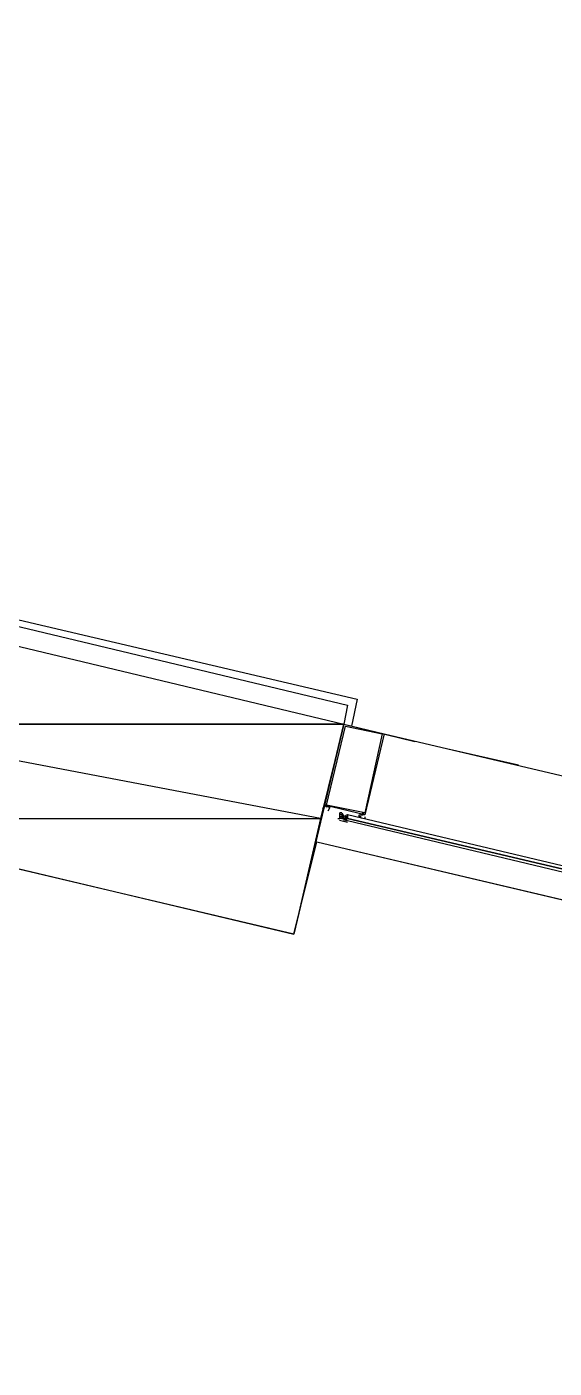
# Model space of a CAD drawing. Header units: feet. Extents: x -84 to 198, y -22 to 181.
# Drawn here: x 70.72 to 74.38, y 14.28 to 23.57 of the extents above; entities that cross this region are included whole.
import ezdxf

# ---------------------------------------------------------------- set-up
doc = ezdxf.new("R2010")
doc.units = ezdxf.units.FT
doc.layers.add('A-LINEA', color=7, linetype='CONTINUOUS')
doc.layers.add('A-MURO-CONCRETO', color=8, linetype='CONTINUOUS')

msp = doc.modelspace()

# ---------------------------------------------------------------- linework, layer by layer
at = {"layer": 'A-LINEA'}
for p, q in [((69.7733, 19.6711), (73.0133, 18.9111)), ((73.0133, 18.9111), (72.9733, 18.7244)), ((72.92, 18.7378), (73.4133, 18.6178)), ((73.2, 18.6711), (77.2933, 17.7111)), ((73.6533, 18.5644), (74.1333, 18.4578)), ((72.88, 18.0844), (72.8933, 18.0844)), ((72.947, 18.0573), (72.8906, 18.0706)), ((72.9067, 18.1244), (72.8933, 18.1244)), ((72.8933, 18.1244), (72.8933, 18.1244)), ((72.8933, 18.1244), (72.8933, 18.1244)), ((72.8933, 18.1111), (72.8933, 18.1111)), ((72.8933, 18.1111), (72.8933, 18.1111)), ((72.8933, 18.1111), (72.8933, 18.1111)), ((72.8933, 18.1111), (72.8933, 18.1111)), ((72.8933, 18.1111), (72.8933, 18.1111)), ((72.9067, 18.1111), (72.8933, 18.1111)), ((72.9067, 18.1111), (72.8933, 18.1111)), ((72.8933, 18.1111), (72.8933, 18.1111)), ((72.8933, 18.1111), (72.8933, 18.1111)), ((72.8933, 18.1111), (72.8933, 18.1111)), ((72.9067, 18.1111), (72.8933, 18.1111)), ((72.8933, 18.0978), (72.8933, 18.0978)), ((72.8933, 18.0978), (72.8933, 18.0978)), ((72.8933, 18.0978), (72.8933, 18.0978)), ((72.8933, 18.0978), (72.8933, 18.0978)), ((72.9067, 18.0978), (72.8933, 18.0978)), ((72.8933, 18.0978), (72.8933, 18.0978)), ((72.8933, 18.0978), (72.8933, 18.0978)), ((72.8933, 18.0978), (72.8933, 18.0978)), ((72.8933, 18.0978), (72.8933, 18.0978)), ((72.8933, 18.0978), (72.8933, 18.0978)), ((72.8933, 18.0978), (72.8933, 18.0978)), ((72.8933, 18.0978), (72.8933, 18.0978)), ((72.8933, 18.0978), (72.8933, 18.0978)), ((72.8933, 18.0978), (72.8933, 18.0844)), ((72.8933, 18.0978), (72.8933, 18.0978)), ((72.8933, 18.0978), (72.8933, 18.0844)), ((72.8933, 18.0978), (72.8933, 18.0978)), ((72.8933, 18.0978), (72.8933, 18.0978)), ((72.8933, 18.0978), (72.8933, 18.0844)), ((72.8933, 18.0978), (72.8933, 18.0978)), ((72.8933, 18.0978), (72.8933, 18.0978)), ((72.8933, 18.0978), (72.8933, 18.0844)), ((72.8933, 18.0978), (72.8933, 18.0978)), ((72.8933, 18.0978), (72.8933, 18.0978)), ((72.8933, 18.0978), (72.8933, 18.0978)), ((72.8933, 18.0978), (72.8933, 18.0978)), ((72.8933, 18.0978), (72.8933, 18.0978)), ((72.8933, 18.0978), (72.8933, 18.0978)), ((72.8933, 18.0978), (72.8933, 18.0978)), ((72.8933, 18.0844), (72.8933, 18.0978)), ((72.8933, 18.0844), (72.8933, 18.0844)), ((72.8933, 18.0844), (72.8933, 18.0844)), ((72.8933, 18.0844), (72.8933, 18.0844)), ((72.8933, 18.0844), (72.8933, 18.0844)), ((72.8933, 18.0844), (72.8933, 18.0844)), ((72.9067, 18.0844), (72.8933, 18.0844)), ((72.8933, 18.0844), (72.8933, 18.0844)), ((72.9067, 18.0844), (72.8933, 18.0844)), ((72.8933, 18.0844), (72.8933, 18.0844)), ((72.8933, 18.0844), (72.8933, 18.0844)), ((72.8933, 18.0844), (72.8933, 18.0844)), ((72.8933, 18.0844), (72.8933, 18.0844)), ((72.8933, 18.0844), (72.8933, 18.0844)), ((72.8933, 18.0844), (72.8933, 18.0844)), ((72.8933, 18.0844), (72.8933, 18.0844)), ((72.8933, 18.0844), (72.8933, 18.0844)), ((72.9067, 18.1244), (72.9067, 18.1244)), ((72.9067, 18.1244), (72.9067, 18.1244)), ((72.9067, 18.1111), (72.9067, 18.1111)), ((72.9067, 18.1111), (72.9067, 18.1111)), ((72.9067, 18.1111), (72.9067, 18.1111)), ((72.9067, 18.1111), (72.9067, 18.1111)), ((72.9067, 18.1111), (72.9067, 18.1111)), ((72.9067, 18.1111), (72.9067, 18.1111)), ((72.9067, 18.1111), (72.9067, 18.0978)), ((72.9067, 18.1111), (72.9067, 18.1111)), ((72.9067, 18.1111), (72.9067, 18.0978)), ((72.9067, 18.1111), (72.9067, 18.1111)), ((72.9067, 18.1111), (72.9067, 18.0978)), ((72.9067, 18.1111), (72.9067, 18.1111)), ((72.9067, 18.0978), (72.9067, 18.0978)), ((72.9067, 18.0978), (72.9067, 18.0978)), ((72.9067, 18.0978), (72.9067, 18.0978)), ((72.9067, 18.0978), (72.9067, 18.0978)), ((72.9067, 18.0978), (72.9067, 18.0978)), ((72.92, 18.0978), (72.9067, 18.0978)), ((72.9067, 18.0978), (72.9067, 18.0978)), ((72.9067, 18.0978), (72.9067, 18.0978)), ((72.9067, 18.0978), (72.9067, 18.0978)), ((72.9067, 18.0978), (72.9067, 18.0844)), ((72.9067, 18.0978), (72.9067, 18.0978)), ((72.9067, 18.0978), (72.9067, 18.0978)), ((72.9067, 18.0978), (72.9067, 18.0978)), ((72.9067, 18.0978), (72.9067, 18.0978)), ((72.92, 18.0978), (72.9067, 18.0978)), ((72.9067, 18.0978), (72.9067, 18.0978)), ((72.9067, 18.0978), (72.9067, 18.0978)), ((72.9067, 18.0978), (72.9067, 18.0978)), ((72.9067, 18.0978), (72.9067, 18.0978)), ((72.9067, 18.0978), (72.9067, 18.0978)), ((72.9067, 18.0978), (72.9067, 18.0978)), ((72.9067, 18.0978), (72.92, 18.0978)), ((72.9067, 18.0978), (72.9067, 18.0978)), ((72.9067, 18.0978), (72.9067, 18.0978)), ((72.9067, 18.0978), (72.9067, 18.0978)), ((72.9067, 18.0978), (72.9067, 18.0978)), ((72.9067, 18.0978), (72.9067, 18.0978)), ((72.9067, 18.0978), (72.9067, 18.0978)), ((72.9067, 18.0978), (72.9067, 18.0978)), ((72.9067, 18.0978), (72.9067, 18.0978)), ((72.9067, 18.0978), (72.9067, 18.0978)), ((72.9067, 18.0978), (72.9067, 18.0978)), ((72.9067, 18.0844), (72.9067, 18.0844)), ((72.92, 18.0844), (72.9067, 18.0844)), ((72.9067, 18.0844), (72.9067, 18.0844)), ((72.9067, 18.0844), (72.9067, 18.0844)), ((72.9067, 18.0844), (72.9067, 18.0844)), ((72.9067, 18.0844), (72.9067, 18.0844)), ((72.9067, 18.0844), (72.9067, 18.0844)), ((72.9067, 18.0844), (72.9067, 18.0844)), ((72.9067, 18.0844), (72.9067, 18.0844)), ((72.9067, 18.0844), (72.9067, 18.0844)), ((72.9067, 18.0844), (72.9067, 18.0844)), ((72.9067, 18.0844), (72.9067, 18.0844)), ((72.9067, 18.0844), (72.9067, 18.0844)), ((72.9067, 18.0844), (72.9067, 18.0844)), ((72.9067, 18.0844), (72.9067, 18.0844)), ((72.9067, 18.0844), (72.9067, 18.0844)), ((72.9067, 18.0844), (72.9067, 18.0844)), ((72.9067, 18.0844), (72.9067, 18.0844)), ((72.9067, 18.0844), (72.9067, 18.0844)), ((72.9067, 18.0844), (72.9067, 18.0844)), ((72.9067, 18.0844), (72.9067, 18.0844)), ((72.9067, 18.0844), (72.92, 18.0844)), ((72.9067, 18.0844), (72.92, 18.0844)), ((72.92, 18.0978), (72.92, 18.0978)), ((72.92, 18.0978), (72.92, 18.0978)), ((72.92, 18.0978), (72.92, 18.0978)), ((72.92, 18.0978), (72.92, 18.0978)), ((72.92, 18.0978), (72.92, 18.0978)), ((72.92, 18.0978), (72.92, 18.0978)), ((72.92, 18.0978), (72.92, 18.0978)), ((72.92, 18.0844), (72.92, 18.0978)), ((72.92, 18.0978), (72.92, 18.0978)), ((72.92, 18.0978), (72.92, 18.0978)), ((72.92, 18.0978), (72.92, 18.0978)), ((72.92, 18.0978), (72.92, 18.0978)), ((72.92, 18.0978), (72.92, 18.0978)), ((72.92, 18.0978), (72.92, 18.0844)), ((72.92, 18.0978), (72.92, 18.0978)), ((72.92, 18.0978), (72.92, 18.0978)), ((72.92, 18.0978), (72.92, 18.0978)), ((72.92, 18.0978), (72.92, 18.0978)), ((72.92, 18.0978), (72.92, 18.0978)), ((72.92, 18.0978), (72.92, 18.0978)), ((72.92, 18.0978), (72.92, 18.0978)), ((72.92, 18.0978), (72.92, 18.0978)), ((72.92, 18.0978), (72.92, 18.0978)), ((72.92, 18.0978), (72.92, 18.0978)), ((72.92, 18.0978), (72.92, 18.0978)), ((72.92, 18.0978), (72.92, 18.0978)), ((72.92, 18.0978), (72.92, 18.0978)), ((72.92, 18.0844), (72.92, 18.0844)), ((72.92, 18.0844), (72.92, 18.0844)), ((72.92, 18.0844), (72.92, 18.0711)), ((72.92, 18.0844), (72.92, 18.0844)), ((72.92, 18.0844), (72.92, 18.0844)), ((72.92, 18.0844), (72.92, 18.0844)), ((72.92, 18.0844), (72.92, 18.0844)), ((72.92, 18.0844), (72.92, 18.0844)), ((72.92, 18.0844), (72.92, 18.0844)), ((72.92, 18.0844), (72.92, 18.0711)), ((72.92, 18.0844), (72.92, 18.0844)), ((72.92, 18.0844), (72.92, 18.0844)), ((72.92, 18.0844), (72.92, 18.0844)), ((72.92, 18.0844), (72.92, 18.0844)), ((72.92, 18.0844), (72.92, 18.0844)), ((72.92, 18.0844), (72.92, 18.0844)), ((72.92, 18.0844), (72.92, 18.0844)), ((72.92, 18.0844), (72.92, 18.0844)), ((72.92, 18.0844), (72.92, 18.0844)), ((72.92, 18.0844), (72.92, 18.0844)), ((72.92, 18.0844), (72.92, 18.0844)), ((72.92, 18.0844), (72.92, 18.0844)), ((72.92, 18.0844), (72.92, 18.0844)), ((72.92, 18.0844), (72.92, 18.0844)), ((72.92, 18.0844), (72.92, 18.0844)), ((72.92, 18.0844), (72.92, 18.0844)), ((72.92, 18.0844), (72.92, 18.0844)), ((72.92, 18.0844), (72.92, 18.0844)), ((72.92, 18.0711), (72.92, 18.0711)), ((72.92, 18.0711), (72.92, 18.0711)), ((72.9333, 18.0978), (72.9333, 18.0978)), ((72.9333, 18.0978), (72.9333, 18.0978)), ((72.9333, 18.0978), (72.9333, 18.0844)), ((72.9333, 18.0978), (72.9333, 18.0978)), ((72.9333, 18.0978), (72.9333, 18.0978)), ((72.9333, 18.0978), (72.9333, 18.0978)), ((72.9333, 18.0978), (72.9333, 18.0978)), ((72.9333, 18.0978), (72.9333, 18.0978)), ((72.9333, 18.0978), (72.9333, 18.0978)), ((72.9333, 18.0978), (72.9333, 18.0978)), ((72.9333, 18.0978), (72.9333, 18.0978)), ((72.9333, 18.0978), (72.9333, 18.0978)), ((72.9333, 18.0978), (72.9333, 18.0978)), ((72.9333, 18.0978), (72.9333, 18.0978)), ((72.9333, 18.0978), (72.9333, 18.0978)), ((72.9333, 18.0978), (72.9333, 18.0978)), ((72.9333, 18.0978), (72.9333, 18.0978)), ((72.9333, 18.0978), (72.9333, 18.0978)), ((72.9333, 18.0978), (72.9333, 18.0978)), ((72.9333, 18.0978), (72.9333, 18.0978)), ((72.9333, 18.0978), (72.9333, 18.0978)), ((72.9333, 18.0978), (72.9333, 18.0978)), ((72.9333, 18.0844), (72.9333, 18.0844)), ((72.9333, 18.0844), (72.9333, 18.0844)), ((72.9333, 18.0844), (72.9333, 18.0844)), ((72.9333, 18.0844), (72.9333, 18.0844)), ((72.9333, 18.0844), (72.9333, 18.0844)), ((72.9333, 18.0844), (72.9333, 18.0844)), ((72.9333, 18.0844), (72.9333, 18.0844)), ((72.9333, 18.0844), (72.9333, 18.0844)), ((72.9333, 18.0844), (72.9333, 18.0844)), ((72.9333, 18.0844), (72.9333, 18.0844)), ((72.9333, 18.0844), (72.9333, 18.0844)), ((72.9333, 18.0844), (72.9333, 18.0844)), ((72.9333, 18.0711), (72.9333, 18.0844)), ((72.9333, 18.0844), (72.9333, 18.0844)), ((72.9333, 18.0844), (72.9333, 18.0844)), ((72.9333, 18.0844), (72.9333, 18.0844)), ((72.9333, 18.0711), (72.9333, 18.0844)), ((72.9333, 18.0844), (72.9333, 18.0844)), ((72.9333, 18.0844), (72.9333, 18.0844)), ((72.9467, 18.0844), (72.9333, 18.0844)), ((72.9333, 18.0844), (72.9333, 18.0844)), ((72.9333, 18.0844), (72.9333, 18.0844)), ((72.9333, 18.0844), (72.9333, 18.0844)), ((72.9333, 18.0844), (72.9333, 18.0844)), ((72.9333, 18.0844), (72.9333, 18.0844)), ((72.9333, 18.0844), (72.9333, 18.0844)), ((72.9333, 18.0844), (72.9333, 18.0844)), ((72.9333, 18.0844), (72.9333, 18.0844)), ((72.9333, 18.0844), (72.9333, 18.0844)), ((72.9333, 18.0844), (72.9333, 18.0844)), ((72.9333, 18.0844), (72.9333, 18.0844)), ((72.9333, 18.0844), (72.9333, 18.0844)), ((72.9333, 18.0844), (72.9333, 18.0844)), ((72.9333, 18.0844), (72.9333, 18.0844)), ((72.9333, 18.0844), (72.9333, 18.0844)), ((72.9333, 18.0844), (72.9333, 18.0844)), ((72.9467, 18.0844), (72.9333, 18.0844)), ((72.9333, 18.0844), (72.9333, 18.0844)), ((72.9333, 18.0844), (72.9333, 18.0844)), ((72.9333, 18.0711), (72.9333, 18.0711)), ((72.9333, 18.0711), (72.9333, 18.0711)), ((72.9333, 18.0711), (72.9333, 18.0711)), ((72.9333, 18.0711), (72.9333, 18.0711)), ((72.9333, 18.0711), (72.9333, 18.0711)), ((72.9333, 18.0711), (72.9333, 18.0711)), ((72.9333, 18.0711), (72.9333, 18.0711)), ((72.9333, 18.0711), (72.9333, 18.0711)), ((72.9333, 18.0711), (72.9467, 18.0711)), ((72.9333, 18.0711), (72.9333, 18.0711)), ((72.9467, 18.1111), (72.9467, 18.1111)), ((72.9467, 18.1111), (72.9467, 18.1111)), ((72.9467, 18.1111), (72.9467, 18.0978)), ((72.9467, 18.1111), (72.9467, 18.1111)), ((72.9467, 18.1111), (72.9467, 18.1111)), ((72.9467, 18.1111), (72.9467, 18.1111)), ((72.9467, 18.0978), (72.9467, 18.0978)), ((72.9467, 18.0978), (72.9467, 18.0978)), ((72.9467, 18.0978), (72.9467, 18.0978)), ((72.9467, 18.0978), (72.9467, 18.0978)), ((72.9467, 18.0978), (72.9467, 18.0978)), ((72.9467, 18.0978), (72.9467, 18.0978)), ((72.9467, 18.0978), (72.9467, 18.0978)), ((72.9467, 18.0978), (72.9467, 18.0978)), ((72.9467, 18.0978), (72.9467, 18.0978)), ((72.9467, 18.0978), (72.9467, 18.0978)), ((72.9467, 18.0978), (72.9467, 18.0978)), ((72.9467, 18.0978), (72.9467, 18.0978)), ((72.9467, 18.0978), (72.9467, 18.0978)), ((72.9467, 18.0978), (72.9467, 18.0978)), ((72.9467, 18.0978), (72.9467, 18.0978)), ((72.9467, 18.0844), (72.9467, 18.0844)), ((72.9467, 18.0844), (72.9467, 18.0844)), ((72.9467, 18.0844), (72.9467, 18.0844)), ((72.9467, 18.0844), (72.9467, 18.0844)), ((72.9467, 18.0844), (72.9467, 18.0844)), ((72.9467, 18.0711), (72.9467, 18.0711)), ((73.04, 18.0844), (73.04, 18.0844)), ((73.04, 18.0844), (73.04, 18.0844)), ((72.7333, 17.9244), (86.3467, 14.7111))]:
    msp.add_line(p, q, dxfattribs=at)
for points in [[(67.2267, 7.6444), (67.2667, 7.8178), (67.76, 9.9244), (68.1067, 9.9378), (69.9867, 17.8978), (72.5733, 17.2844), (72.7333, 17.9244), (80.72, 16.0444), (83.12, 15.4711), (87.16, 14.5111), (90.12, 27.0044), (94.6533, 25.9244), (94.8133, 26.5778), (97.52, 25.9378), (103.5333, 24.5111), (107.3733, 40.7511), (107.64, 40.6978), (108.9733, 40.3778), (112.68, 39.4978), (119.16, 37.9644), (119.2267, 38.2978), (125.3067, 36.8578)], [(69.7067, 19.6444), (72.9467, 18.8711), (72.92, 18.7378)], [(72.92, 18.7378), (72.5733, 17.2844), (69.1733, 18.0844), (69.52, 19.5511), (72.92, 18.7378)], [(72.92, 18.7378), (73.2, 18.6711), (73.0667, 18.1111), (72.7867, 18.1778), (72.92, 18.7378)], [(72.9333, 18.7244), (73.1867, 18.6711), (73.0667, 18.1244), (72.8, 18.1778), (72.9333, 18.7244)], [(72.7867, 18.1644), (72.7867, 18.1644), (72.7733, 18.1511), (72.7733, 18.1511)], [(72.7867, 18.1778), (72.8, 18.1644), (72.8, 18.1644), (72.8, 18.1778), (72.8, 18.1778), (72.8, 18.1778), (72.8, 18.1778), (72.8, 18.1778), (72.8133, 18.1778), (72.8133, 18.1778), (72.8133, 18.1778), (72.8, 18.1644)], [(72.7867, 18.1511), (72.7867, 18.1511), (72.7867, 18.1511)], [(72.8, 18.1511), (72.8, 18.1511), (72.8, 18.1511)], [(72.8133, 18.1378), (72.8133, 18.1378), (72.8133, 18.1378), (72.8133, 18.1378), (72.8267, 18.1644), (72.8267, 18.1644), (72.8133, 18.1644), (72.8133, 18.1644)], [(72.8933, 18.0844), (72.8933, 18.0978), (72.8933, 18.1111), (72.8933, 18.1244), (72.9067, 18.1244)], [(72.8933, 18.0844), (72.8933, 18.0978), (72.8933, 18.0844)], [(72.9072, 18.1223), (72.9215, 18.0985), (72.9458, 18.112)], [(72.9333, 18.0844), (72.92, 18.0844), (72.92, 18.0978)], [(72.9467, 18.1111), (72.9467, 18.0978), (72.9333, 18.0978)], [(72.9467, 18.1111), (72.9467, 18.0978), (72.9467, 18.0844), (72.9333, 18.0711), (72.9467, 18.0711)], [(72.9333, 18.0844), (72.9333, 18.0844), (72.9467, 18.0978)], [(72.9467, 18.0711), (77.2533, 17.0444), (77.2667, 17.0444), (77.2667, 17.0578), (77.2667, 17.0711), (72.9467, 18.0844), (72.9333, 18.0711), (72.9467, 18.0711)], [(72.9467, 18.0978), (72.9467, 18.0844), (77.2667, 17.0711), (77.2667, 17.0844), (72.9467, 18.1111), (72.9467, 18.0978)], [(73.04, 18.0978), (73.0267, 18.0978), (73.0267, 18.0978), (73.0267, 18.1111), (73.0267, 18.1111), (73.0533, 18.1111), (73.0533, 18.1111), (73.0533, 18.1111), (73.0533, 18.1111), (73.0533, 18.1111), (73.0533, 18.1244), (73.0667, 18.1111), (73.0667, 18.1111), (73.0667, 18.1111), (73.0667, 18.1111), (73.0667, 18.1111), (73.0533, 18.1111), (73.0533, 18.1111)], [(73.0533, 18.0844), (73.0533, 18.0844), (73.0533, 18.0844)], [(73.0667, 18.0978), (73.0667, 18.0978), (73.0667, 18.0844), (73.0667, 18.0844), (73.0667, 18.0844)]]:
    msp.add_lwpolyline(points, dxfattribs=at)
for points in [[(72.8, 18.1644), (72.8, 18.1644), (72.8, 18.1778), (72.8, 18.1778)], [(73.0533, 18.1111), (73.0533, 18.1111), (73.0533, 18.1111), (73.0533, 18.1111)]]:
    msp.add_lwpolyline(points, close=True, dxfattribs=at)
at = {"layer": 'A-MURO-CONCRETO'}
for points in [[(69.52, 19.5511), (72.92, 18.7378), (69.32, 18.7378), (69.52, 19.5511), (69.52, 19.5511)], [(69.32, 18.7378), (69.1733, 18.0844), (72.76, 18.0844), (69.32, 18.7378)], [(69.32, 18.7378), (72.92, 18.7378), (72.76, 18.0844), (69.32, 18.7378), (69.32, 18.7378)], [(69.1733, 18.0844), (72.76, 18.0844), (72.5733, 17.2844), (69.1733, 18.0844), (69.1733, 18.0844)]]:
    msp.add_lwpolyline(points, dxfattribs=at)

doc.saveas('drawing.dxf')
